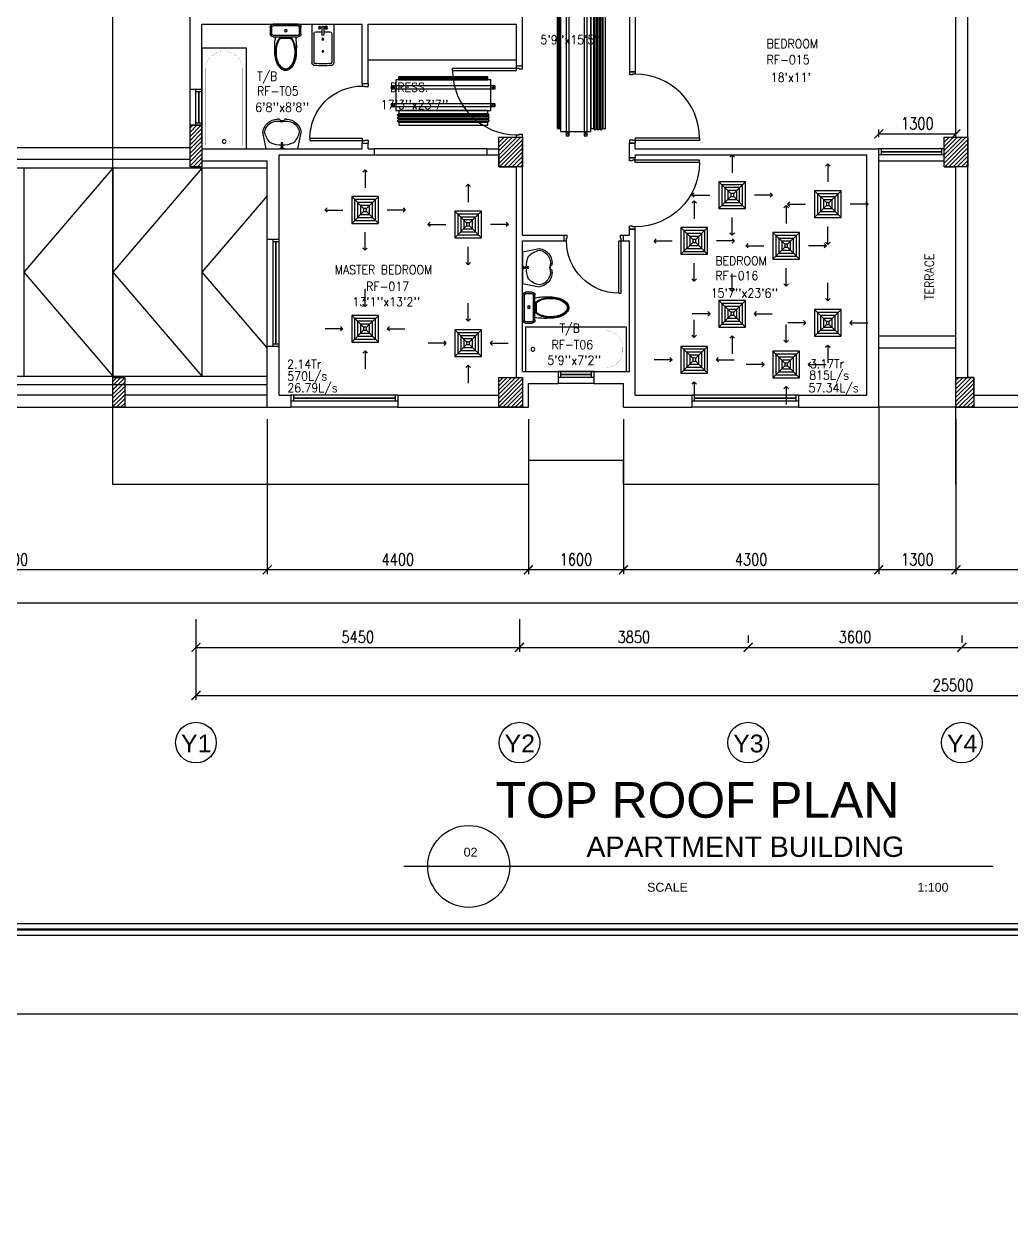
# Model space of a CAD drawing. Header units: millimetres. Extents: x -1288794 to 352264, y -1971533 to -1569871.
# Drawn here: x 18810 to 35441, y -1628911 to -1608874 of the extents above; entities that cross this region are included whole.
import ezdxf
from ezdxf.enums import TextEntityAlignment as Align

# ---------------------------------------------------------------- set-up
doc = ezdxf.new("R2010")
doc.units = ezdxf.units.MM
doc.header["$LTSCALE"] = 500
doc.header["$PDMODE"] = 34
doc.linetypes.add('CENTER', pattern=[50.8, 31.75, -6.35, 6.35, -6.35])
doc.linetypes.add('DASHED2', pattern=[9.525, 6.35, -3.175])
for name, color, linetype in [('A-ANNO-DIMS', 1, 'Continuous'), ('A-ANNO-SYMB', 33, 'Continuous'), ('A-ANNO-TEXT', 8, 'Continuous'), ('A-AREA', 8, 'CENTER'), ('A-DOOR', 4, 'Continuous'), ('A-FLOR-OVHD', 4, 'DASHED2'), ('A-FLOR-PFIX', 8, 'Continuous'), ('A-FLOR-SPCL', 8, 'Continuous'), ('A-GLAZ', 5, 'Continuous'), ('A-WALL-FULL', 8, 'Continuous'), ('AC-SAD TEXT', 3, 'Continuous'), ('FCU-AC', 160, 'Continuous'), ('HATCH', 251, 'Continuous'), ('L-WALK', 8, 'Continuous'), ('LOGO LINE', 7, 'Continuous'), ('LOGO1LINE', 7, 'Continuous'), ('RAD DIF', 10, 'Continuous'), ('RAD RIGHT', 1, 'Continuous'), ('RET', 1, 'Continuous'), ('S-COL- HACT.', 9, 'Continuous'), ('S-COL.', 8, 'Continuous'), ('SAD RIGHT', 3, 'Continuous'), ('TEXT', 4, 'Continuous')]:
    doc.layers.add(name, color=color, linetype=linetype)
doc.styles.add('ISTILO', font='sanss___.ttf', dxfattribs={"width": 0.8, "height": 400})
doc.styles.add('ROMANS', font='romans.shx', dxfattribs={"width": 0.8})
doc.styles.add('SANSSERIF', font='sas_____.pfb')
doc.styles.add('SIMPLEX', font='simplex.shx', dxfattribs={"width": 0.8})
doc.dimstyles.new('100 of DIM2', dxfattribs={"dimscale": 0, "dimtxt": 200, "dimasz": 150, "dimexe": 75, "dimexo": 200, "dimgap": 75, "dimtad": 1, "dimdec": 0, "dimrnd": 5, "dimzin": 0, "dimdsep": 46, "dimtxsty": 'ROMANS', "dimblk": 'ARCHTICK', "dimcen": 100, "dimclrd": 94, "dimclre": 94, "dimclrt": 2, "dimadec": 0, "dimazin": 0, "dimtfac": 1, "dimtdec": 0, "dimtofl": 0, "dimtmove": 2, "dimatfit": 3, "dimldrblk": 'OPEN90', "dimfxl": 75, "dimtolj": 1, "dimtzin": 0, "dimarcsym": 0})
pattern_1 = [(45, (1143665.13, -1215620.816), (-35.355339, 35.355339), [])]

# ---------------------------------------------------------------- blocks, each defined once
blk = doc.blocks.new('BIDET-1')
for p, q in [((175, 0), (-175, 0)), ((-185, -10), (-185, -649)), ((-150, -155), (-150, -649)), ((-15, -125), (-120, -125)), ((-39, -59), (-69, -59)), ((-54, -44), (-54, -74)), ((-15, -54), (-15, -174)), ((15, -54), (15, -174)), ((120, -125), (15, -125)), ((39, -59), (69, -59)), ((54, -44), (54, -74)), ((150, -155), (150, -649)), ((185, -10), (185, -649)), ((12, -250), (-12, -250)), ((-9, -259), (9, -241)), ((-9, -241), (9, -259)), ((0, -238), (0, -262))]:
    blk.add_line(p, q)
for centre, radius in [((-54, -59), 25), ((-54, -59), 20), ((-54, -59), 15.2), ((-54, -59), 10.2), ((54, -59), 20), ((54, -59), 15.2), ((54, -59), 10.2), ((0, -250), 17.5), ((0, -250), 12.5), ((0, -457), 12.5), ((0, -457), 10)]:
    blk.add_circle(centre, radius)
for centre, radius, start, end in [((-175, -10), 10, 90, 180), ((175, -10), 10, 0, 90), ((-120, -155), 30, 90, 180), ((0, -54), 20, 318.5904, 221.4096), ((0, -54), 15, 0, 180), ((0, -174), 15, 180, 0), ((120, -155), 30, 0, 90), ((-140, -649), 45, 180, 265.2062), ((-140, -649), 10, 180, 265.2062), ((0, 1020), 1720, 265.2062, 274.7938), ((0, 1020), 1685, 265.2062, 274.7938), ((140, -649), 10, 274.7938, 0), ((140, -649), 45, 274.7938, 0)]:
    blk.add_arc(centre, radius, start, end)
blk = doc.blocks.new('D-100-R1')
for p, q in [((-80, 980), (-80, 100)), ((-80, 980), (-40, 980)), ((-40, 980), (-40, 55)), ((-1000, 100), (-1000, 0)), ((-1000, 100), (-960, 100)), ((-960, 100), (-960, 55)), ((-960, 55), (-950, 55)), ((-950, 55), (-950, 0)), ((-80, 100), (0, 100)), ((-50, 55), (-50, 0)), ((-50, 55), (-40, 55)), ((-50, 0), (0, 0)), ((0, 100), (0, 0)), ((-1000, 0), (-950, 0))]:
    blk.add_line(p, q)
at = {"linetype": 'Continuous'}
blk.add_arc((-80, 100), 880, 90, 180, dxfattribs=at)
blk = doc.blocks.new('D-120-R1')
for p, q in [((-80, 1180), (-40, 1180)), ((-80, 1180), (-80, 100)), ((-40, 1180), (-40, 55)), ((-1200, 100), (-1160, 100)), ((-1200, 100), (-1200, 0)), ((-1160, 100), (-1160, 55)), ((-1160, 55), (-1150, 55)), ((-1150, 55), (-1150, 0)), ((-80, 100), (0, 100)), ((-50, 55), (-40, 55)), ((-50, 55), (-50, 0)), ((-50, 0), (0, 0)), ((0, 100), (0, 0)), ((-1200, 0), (-1150, 0))]:
    blk.add_line(p, q)
at = {"linetype": 'Continuous'}
blk.add_arc((-80, 100), 1080, 90, 180, dxfattribs=at)
blk = doc.blocks.new('WC-1')
for p, q in [((-210, 0), (210, 0)), ((-260, -160), (-260, -50)), ((-235, -160), (-235, -50)), ((-210, -25), (210, -25)), ((210, -185), (-210, -185)), ((235, -50), (235, -160)), ((260, -50), (260, -160)), ((210, -210), (-210, -210)), ((91, -223), (-91, -223)), ((86, -235), (-86, -235))]:
    blk.add_line(p, q)
for radius in [22.1, 17.1]:
    blk.add_circle((-6, -107), radius)
for centre, radius, start, end in [((-210, -50), 50, 90, 180), ((-210, -160), 50, 180, 270), ((-210, -50), 25, 90, 180), ((-210, -160), 25, 180, 270), ((210, -50), 50, 360, 90), ((210, -50), 25, 360, 90), ((210, -160), 25, 270, 360), ((210, -160), 50, 270, 360), ((722, -383), 904, 168.9529, 184.0632), ((352, -470), 520, 166.4766, 180), ((352, -470), 507, 166.4766, 180), ((178, -428), 341, 149.8586, 166.4766), ((178, -428), 328, 149.8586, 166.4766), ((69, -365), 214, 138.4152, 149.8586), ((69, -365), 201, 139.9943, 149.8586), ((-69, -365), 201, 30.1414, 40.0057), ((-69, -365), 214, 30.1414, 41.5848), ((-178, -428), 328, 13.5234, 30.1414), ((-178, -428), 341, 13.5234, 30.1414), ((-352, -470), 507, 360, 13.5234), ((-352, -470), 520, 360, 13.5234), ((352, -470), 532, 177.5541, 180), ((352, -470), 532, 180, 193.5234), ((352, -470), 520, 180, 193.5234), ((178, -512), 353, 193.5234, 210.1414), ((352, -470), 507, 180, 193.5234), ((178, -512), 341, 193.5234, 210.1414), ((178, -512), 328, 193.5234, 210.1414), ((-178, -512), 328, 329.8586, 346.4766), ((-178, -512), 341, 329.8586, 346.4766), ((-178, -512), 353, 329.8586, 346.4766), ((-352, -470), 507, 346.4766, 360), ((-352, -470), 520, 346.4766, 360), ((-352, -470), 532, 346.4766, 360), ((-352, -470), 532, 360, 2.4459), ((69, -575), 226, 210.1414, 234.4972), ((69, -575), 214, 210.1414, 234.4972), ((69, -575), 201, 210.1414, 234.4972), ((0, -672), 108, 234.4972, 270), ((0, -672), 95.9, 234.4972, 270), ((0, -672), 83.4, 234.4972, 270), ((0, -672), 83.4, 270, 305.5028), ((0, -672), 95.9, 270, 305.5028), ((0, -672), 108, 270, 305.5028), ((-69, -575), 201, 305.5028, 329.8586), ((-69, -575), 214, 305.5028, 329.8586), ((-69, -575), 226, 305.5028, 329.8586)]:
    blk.add_arc(centre, radius, start, end)
at = {"linetype": 'Continuous', "ltscale": 50}
blk.add_arc((-722, -383), 904, 355.9368, 11.0471, dxfattribs=at)
blk = doc.blocks.new('LAV-4')
for p, q in [((-266, 0), (-322, -283)), ((-266, 0), (268, 0)), ((268, 0), (324, -280)), ((-48, -500), (-75, -500)), ((75, -500), (50, -500))]:
    blk.add_line(p, q)
for points in [[(-25, 0), (-25, -18), (25, -18), (25, 0)], [(-9, -20), (-9, -57), (8, -57), (8, -20)]]:
    blk.add_lwpolyline(points, close=True)
blk.add_circle((0, -91), 15.4)
for centre, radius, start, end in [((74, -366), 375, 135.3333, 167.1432), ((0, -539), 477, 66.1261, 113.874), ((-74, -366), 375, 12.5199, 44.6667), ((-75, -250), 250, 187.6784, 270), ((-75, -250), 220, 188.5814, 289.9523), ((75, -250), 220, 250.0878, 350.8515), ((75, -250), 250, 270, 353.0121), ((1, -527), 55.9, 28.7827, 151.2173), ((50, -499), 0, 238.1883, 0)]:
    blk.add_arc(centre, radius, start, end)
blk = doc.blocks.new('BT-2')
blk.add_lwpolyline([(0, 750), (1700, 750), (1700, 0), (0, 0)], close=True)
at = {"const_width": 2}
blk.add_lwpolyline([(60, 690), (1340, 690, -0.414214), (1640, 390), (1640, 360, -0.414214), (1340, 60), (60, 60)], format="xyb", close=True, dxfattribs=at)
blk.add_circle((125, 375), 31.9)
blk = doc.blocks.new('W-180')
for p, q in [((1800, 100), (0, 100)), ((1800, 0), (0, 0)), ((40, 0), (40, 100)), ((1760, 100), (1760, 0))]:
    blk.add_line(p, q)
at = {"linetype": 'Continuous'}
for p, q in [((1760, 53), (40, 53)), ((1760, 47), (40, 47))]:
    blk.add_line(p, q, dxfattribs=at)
blk = doc.blocks.new('W-60')
for p, q in [((600, 100), (0, 100)), ((600, 0), (0, 0)), ((40, 0), (40, 100)), ((560, 100), (560, 0))]:
    blk.add_line(p, q)
at = {"linetype": 'Continuous'}
for p, q in [((560, 53), (40, 53)), ((560, 47), (40, 47))]:
    blk.add_line(p, q, dxfattribs=at)
blk = doc.blocks.new('_ArchTick')
at = {"color": 0, "linetype": 'ByBlock', "const_width": 0.15}
blk.add_lwpolyline([(-0.5, -0.5), (0.5, 0.5)], dxfattribs=at)
blk = doc.blocks.new('*D49')
at = {"layer": 'A-ANNO-DIMS', "color": 94, "lineweight": -2, "ltscale": 3, "transparency": 16777216}
for p, q in [((21710, -1618904), (21710, -1619454)), ((27160, -1618904), (27160, -1619454)), ((21710, -1619379), (27160, -1619379))]:
    blk.add_line(p, q, dxfattribs=at)
at = {"layer": 'Defpoints', "color": 0, "ltscale": 3, "transparency": 16777216}
for p in [(21710, -1618704), (27160, -1618704), (27160, -1619379)]:
    blk.add_point(p, dxfattribs=at)
at = {"layer": 'A-ANNO-DIMS', "color": 94, "lineweight": -2, "ltscale": 3, "transparency": 16777216, "xscale": 150, "yscale": 150, "zscale": 150, "rotation": 180}
blk.add_blockref('_ArchTick', (21710, -1619379), dxfattribs=at)
at = {"layer": 'A-ANNO-DIMS', "color": 94, "lineweight": -2, "ltscale": 3, "transparency": 16777216, "xscale": 150, "yscale": 150, "zscale": 150}
blk.add_blockref('_ArchTick', (27160, -1619379), dxfattribs=at)
at = {"layer": 'A-ANNO-DIMS', "color": 2, "ltscale": 3, "transparency": 16777216, "insert": (24435, -1619204), "char_height": 200, "attachment_point": 5, "style": 'ROMANS'}
blk.add_mtext('\\A1;5450', dxfattribs=at)
blk = doc.blocks.new('_Open90')
at = {"color": 0, "linetype": 'ByBlock', "lineweight": -2}
for p, q in [((0, 0), (-1, 0)), ((-0.5, 0.5), (0, 0)), ((0, 0), (-0.5, -0.5))]:
    blk.add_line(p, q, dxfattribs=at)
blk = doc.blocks.new('*D50')
at = {"layer": 'A-ANNO-DIMS', "color": 94, "lineweight": -2, "ltscale": 3, "transparency": 16777216}
for p, q in [((27160, -1618904), (27160, -1619454)), ((31010, -1619179), (31010, -1619304)), ((27160, -1619379), (31010, -1619379))]:
    blk.add_line(p, q, dxfattribs=at)
at = {"layer": 'Defpoints', "color": 0, "ltscale": 3, "transparency": 16777216}
for p in [(27160, -1618704), (31010, -1619379), (31010, -1619379)]:
    blk.add_point(p, dxfattribs=at)
at = {"layer": 'A-ANNO-DIMS', "color": 94, "lineweight": -2, "ltscale": 3, "transparency": 16777216, "xscale": 150, "yscale": 150, "zscale": 150, "rotation": 180}
blk.add_blockref('_ArchTick', (27160, -1619379), dxfattribs=at)
at = {"layer": 'A-ANNO-DIMS', "color": 94, "lineweight": -2, "ltscale": 3, "transparency": 16777216, "xscale": 150, "yscale": 150, "zscale": 150}
blk.add_blockref('_ArchTick', (31010, -1619379), dxfattribs=at)
at = {"layer": 'A-ANNO-DIMS', "color": 2, "ltscale": 3, "transparency": 16777216, "insert": (29085, -1619204), "char_height": 200, "attachment_point": 5, "style": 'ROMANS'}
blk.add_mtext('\\A1;3850', dxfattribs=at)
blk = doc.blocks.new('*D51')
at = {"layer": 'A-ANNO-DIMS', "color": 94, "lineweight": -2, "ltscale": 3, "transparency": 16777216}
for p, q in [((31010, -1619179), (31010, -1619304)), ((34610, -1619179), (34610, -1619304)), ((31010, -1619379), (34610, -1619379))]:
    blk.add_line(p, q, dxfattribs=at)
at = {"layer": 'Defpoints', "color": 0, "ltscale": 3, "transparency": 16777216}
for p in [(31010, -1619379), (34610, -1619379), (34610, -1619379)]:
    blk.add_point(p, dxfattribs=at)
at = {"layer": 'A-ANNO-DIMS', "color": 94, "lineweight": -2, "ltscale": 3, "transparency": 16777216, "xscale": 150, "yscale": 150, "zscale": 150, "rotation": 180}
blk.add_blockref('_ArchTick', (31010, -1619379), dxfattribs=at)
at = {"layer": 'A-ANNO-DIMS', "color": 94, "lineweight": -2, "ltscale": 3, "transparency": 16777216, "xscale": 150, "yscale": 150, "zscale": 150}
blk.add_blockref('_ArchTick', (34610, -1619379), dxfattribs=at)
at = {"layer": 'A-ANNO-DIMS', "color": 2, "ltscale": 3, "transparency": 16777216, "insert": (32810, -1619204), "char_height": 200, "attachment_point": 5, "style": 'ROMANS'}
blk.add_mtext('\\A1;3600', dxfattribs=at)
blk = doc.blocks.new('*D52')
at = {"layer": 'A-ANNO-DIMS', "color": 94, "lineweight": -2, "ltscale": 3, "transparency": 16777216}
for p, q in [((34610, -1619179), (34610, -1619304)), ((39560, -1619179), (39560, -1619304)), ((34610, -1619379), (39560, -1619379))]:
    blk.add_line(p, q, dxfattribs=at)
at = {"layer": 'Defpoints', "color": 0, "ltscale": 3, "transparency": 16777216}
for p in [(34610, -1619379), (39560, -1619379), (39560, -1619379)]:
    blk.add_point(p, dxfattribs=at)
at = {"layer": 'A-ANNO-DIMS', "color": 94, "lineweight": -2, "ltscale": 3, "transparency": 16777216, "xscale": 150, "yscale": 150, "zscale": 150, "rotation": 180}
blk.add_blockref('_ArchTick', (34610, -1619379), dxfattribs=at)
at = {"layer": 'A-ANNO-DIMS', "color": 94, "lineweight": -2, "ltscale": 3, "transparency": 16777216, "xscale": 150, "yscale": 150, "zscale": 150}
blk.add_blockref('_ArchTick', (39560, -1619379), dxfattribs=at)
at = {"layer": 'A-ANNO-DIMS', "color": 2, "ltscale": 3, "transparency": 16777216, "insert": (37085, -1619204), "char_height": 200, "attachment_point": 5, "style": 'ROMANS'}
blk.add_mtext('\\A1;4950', dxfattribs=at)
blk = doc.blocks.new('*D54')
at = {"layer": 'A-ANNO-DIMS', "color": 94, "lineweight": -2, "ltscale": 3, "transparency": 16777216}
for p, q in [((21710, -1619039), (21710, -1620265)), ((47210, -1619039), (47210, -1620265)), ((21710, -1620190), (47210, -1620190))]:
    blk.add_line(p, q, dxfattribs=at)
at = {"layer": 'Defpoints', "color": 0, "ltscale": 3, "transparency": 16777216}
for p in [(21710, -1618839), (47210, -1618839), (47210, -1620190)]:
    blk.add_point(p, dxfattribs=at)
at = {"layer": 'A-ANNO-DIMS', "color": 94, "lineweight": -2, "ltscale": 3, "transparency": 16777216, "xscale": 150, "yscale": 150, "zscale": 150, "rotation": 180}
blk.add_blockref('_ArchTick', (21710, -1620190), dxfattribs=at)
at = {"layer": 'A-ANNO-DIMS', "color": 94, "lineweight": -2, "ltscale": 3, "transparency": 16777216, "xscale": 150, "yscale": 150, "zscale": 150}
blk.add_blockref('_ArchTick', (47210, -1620190), dxfattribs=at)
at = {"layer": 'A-ANNO-DIMS', "color": 2, "ltscale": 3, "transparency": 16777216, "insert": (34460, -1620015), "char_height": 200, "attachment_point": 5, "style": 'ROMANS'}
blk.add_mtext('\\A1;25500', dxfattribs=at)
blk = doc.blocks.new('*D55')
at = {"layer": 'A-ANNO-DIMS', "color": 94, "linetype": 'Continuous', "lineweight": -2, "ltscale": 3, "transparency": 16777216}
for p, q in [((34510, -1615533), (34510, -1618147)), ((47310, -1615533), (47310, -1618147)), ((47310, -1618072), (34510, -1618072))]:
    blk.add_line(p, q, dxfattribs=at)
at = {"layer": 'Defpoints', "color": 0, "linetype": 'Continuous', "ltscale": 3, "transparency": 16777216}
for p in [(34510, -1615333), (47310, -1615333), (34510, -1618072)]:
    blk.add_point(p, dxfattribs=at)
at = {"layer": 'A-ANNO-DIMS', "color": 94, "linetype": 'Continuous', "lineweight": -2, "ltscale": 3, "transparency": 16777216, "xscale": 150, "yscale": 150, "zscale": 150, "rotation": 180}
blk.add_blockref('_ArchTick', (34510, -1618072), dxfattribs=at)
at = {"layer": 'A-ANNO-DIMS', "color": 94, "linetype": 'Continuous', "lineweight": -2, "ltscale": 3, "transparency": 16777216, "xscale": 150, "yscale": 150, "zscale": 150}
blk.add_blockref('_ArchTick', (47310, -1618072), dxfattribs=at)
at = {"layer": 'A-ANNO-DIMS', "color": 2, "linetype": 'Continuous', "ltscale": 3, "transparency": 16777216, "insert": (40910, -1617897), "char_height": 200, "attachment_point": 5, "style": 'ROMANS'}
blk.add_mtext('\\A1;12800', dxfattribs=at)
blk = doc.blocks.new('*D56')
at = {"layer": 'A-ANNO-DIMS', "color": 94, "linetype": 'Continuous', "lineweight": -2, "ltscale": 3, "transparency": 16777216}
for p, q in [((33210, -1615533), (33210, -1618147)), ((34510, -1615533), (34510, -1618147)), ((34510, -1618072), (33210, -1618072))]:
    blk.add_line(p, q, dxfattribs=at)
at = {"layer": 'Defpoints', "color": 0, "linetype": 'Continuous', "ltscale": 3, "transparency": 16777216}
for p in [(33210, -1615333), (34510, -1615333), (33210, -1618072)]:
    blk.add_point(p, dxfattribs=at)
at = {"layer": 'A-ANNO-DIMS', "color": 94, "linetype": 'Continuous', "lineweight": -2, "ltscale": 3, "transparency": 16777216, "xscale": 150, "yscale": 150, "zscale": 150, "rotation": 180}
blk.add_blockref('_ArchTick', (33210, -1618072), dxfattribs=at)
at = {"layer": 'A-ANNO-DIMS', "color": 94, "linetype": 'Continuous', "lineweight": -2, "ltscale": 3, "transparency": 16777216, "xscale": 150, "yscale": 150, "zscale": 150}
blk.add_blockref('_ArchTick', (34510, -1618072), dxfattribs=at)
at = {"layer": 'A-ANNO-DIMS', "color": 2, "linetype": 'Continuous', "ltscale": 3, "transparency": 16777216, "insert": (33860, -1617897), "char_height": 200, "attachment_point": 5, "style": 'ROMANS'}
blk.add_mtext('\\A1;1300', dxfattribs=at)
blk = doc.blocks.new('*D57')
at = {"layer": 'A-ANNO-DIMS', "color": 94, "linetype": 'Continuous', "lineweight": -2, "ltscale": 3, "transparency": 16777216}
for p, q in [((28910, -1615533), (28910, -1618147)), ((33210, -1615533), (33210, -1618147)), ((33210, -1618072), (28910, -1618072))]:
    blk.add_line(p, q, dxfattribs=at)
at = {"layer": 'Defpoints', "color": 0, "linetype": 'Continuous', "ltscale": 3, "transparency": 16777216}
for p in [(28910, -1615333), (33210, -1615333), (28910, -1618072)]:
    blk.add_point(p, dxfattribs=at)
at = {"layer": 'A-ANNO-DIMS', "color": 94, "linetype": 'Continuous', "lineweight": -2, "ltscale": 3, "transparency": 16777216, "xscale": 150, "yscale": 150, "zscale": 150, "rotation": 180}
blk.add_blockref('_ArchTick', (28910, -1618072), dxfattribs=at)
at = {"layer": 'A-ANNO-DIMS', "color": 94, "linetype": 'Continuous', "lineweight": -2, "ltscale": 3, "transparency": 16777216, "xscale": 150, "yscale": 150, "zscale": 150}
blk.add_blockref('_ArchTick', (33210, -1618072), dxfattribs=at)
at = {"layer": 'A-ANNO-DIMS', "color": 2, "linetype": 'Continuous', "ltscale": 3, "transparency": 16777216, "insert": (31060, -1617897), "char_height": 200, "attachment_point": 5, "style": 'ROMANS'}
blk.add_mtext('\\A1;4300', dxfattribs=at)
blk = doc.blocks.new('*D58')
at = {"layer": 'A-ANNO-DIMS', "color": 94, "linetype": 'Continuous', "lineweight": -2, "ltscale": 3, "transparency": 16777216}
for p, q in [((27310, -1615533), (27310, -1618147)), ((28910, -1615533), (28910, -1618147)), ((28910, -1618072), (27310, -1618072))]:
    blk.add_line(p, q, dxfattribs=at)
at = {"layer": 'Defpoints', "color": 0, "linetype": 'Continuous', "ltscale": 3, "transparency": 16777216}
for p in [(27310, -1615333), (28910, -1615333), (27310, -1618072)]:
    blk.add_point(p, dxfattribs=at)
at = {"layer": 'A-ANNO-DIMS', "color": 94, "linetype": 'Continuous', "lineweight": -2, "ltscale": 3, "transparency": 16777216, "xscale": 150, "yscale": 150, "zscale": 150, "rotation": 180}
blk.add_blockref('_ArchTick', (27310, -1618072), dxfattribs=at)
at = {"layer": 'A-ANNO-DIMS', "color": 94, "linetype": 'Continuous', "lineweight": -2, "ltscale": 3, "transparency": 16777216, "xscale": 150, "yscale": 150, "zscale": 150}
blk.add_blockref('_ArchTick', (28910, -1618072), dxfattribs=at)
at = {"layer": 'A-ANNO-DIMS', "color": 2, "linetype": 'Continuous', "ltscale": 3, "transparency": 16777216, "insert": (28110, -1617897), "char_height": 200, "attachment_point": 5, "style": 'ROMANS'}
blk.add_mtext('\\A1;1600', dxfattribs=at)
blk = doc.blocks.new('*D59')
at = {"layer": 'A-ANNO-DIMS', "color": 94, "linetype": 'Continuous', "lineweight": -2, "ltscale": 3, "transparency": 16777216}
for p, q in [((22910, -1615533), (22910, -1618147)), ((27310, -1615533), (27310, -1618147)), ((27310, -1618072), (22910, -1618072))]:
    blk.add_line(p, q, dxfattribs=at)
at = {"layer": 'Defpoints', "color": 0, "linetype": 'Continuous', "ltscale": 3, "transparency": 16777216}
for p in [(22910, -1615333), (27310, -1615333), (22910, -1618072)]:
    blk.add_point(p, dxfattribs=at)
at = {"layer": 'A-ANNO-DIMS', "color": 94, "linetype": 'Continuous', "lineweight": -2, "ltscale": 3, "transparency": 16777216, "xscale": 150, "yscale": 150, "zscale": 150, "rotation": 180}
blk.add_blockref('_ArchTick', (22910, -1618072), dxfattribs=at)
at = {"layer": 'A-ANNO-DIMS', "color": 94, "linetype": 'Continuous', "lineweight": -2, "ltscale": 3, "transparency": 16777216, "xscale": 150, "yscale": 150, "zscale": 150}
blk.add_blockref('_ArchTick', (27310, -1618072), dxfattribs=at)
at = {"layer": 'A-ANNO-DIMS', "color": 2, "linetype": 'Continuous', "ltscale": 3, "transparency": 16777216, "insert": (25110, -1617897), "char_height": 200, "attachment_point": 5, "style": 'ROMANS'}
blk.add_mtext('\\A1;4400', dxfattribs=at)
blk = doc.blocks.new('*D60')
at = {"layer": 'A-ANNO-DIMS', "color": 94, "linetype": 'Continuous', "lineweight": -2, "ltscale": 3, "transparency": 16777216}
for p, q in [((14310, -1615533), (14310, -1618147)), ((22910, -1615533), (22910, -1618147)), ((22910, -1618072), (14310, -1618072))]:
    blk.add_line(p, q, dxfattribs=at)
at = {"layer": 'Defpoints', "color": 0, "linetype": 'Continuous', "ltscale": 3, "transparency": 16777216}
for p in [(14310, -1615333), (22910, -1615333), (14310, -1618072)]:
    blk.add_point(p, dxfattribs=at)
at = {"layer": 'A-ANNO-DIMS', "color": 94, "linetype": 'Continuous', "lineweight": -2, "ltscale": 3, "transparency": 16777216, "xscale": 150, "yscale": 150, "zscale": 150, "rotation": 180}
blk.add_blockref('_ArchTick', (14310, -1618072), dxfattribs=at)
at = {"layer": 'A-ANNO-DIMS', "color": 94, "linetype": 'Continuous', "lineweight": -2, "ltscale": 3, "transparency": 16777216, "xscale": 150, "yscale": 150, "zscale": 150}
blk.add_blockref('_ArchTick', (22910, -1618072), dxfattribs=at)
at = {"layer": 'A-ANNO-DIMS', "color": 2, "linetype": 'Continuous', "ltscale": 3, "transparency": 16777216, "insert": (18610, -1617897), "char_height": 200, "attachment_point": 5, "style": 'ROMANS'}
blk.add_mtext('\\A1;8600', dxfattribs=at)
blk = doc.blocks.new('*D86')
at = {"layer": 'Defpoints', "color": 0, "transparency": 16777216}
for p in [(34510, -1610729), (33210, -1610983), (34510, -1610983)]:
    blk.add_point(p, dxfattribs=at)
at = {"layer": 'RAD DIF', "color": 94, "lineweight": -2, "transparency": 16777216}
for p, q in [((33210, -1610783), (33210, -1610654)), ((34510, -1610783), (34510, -1610654)), ((33210, -1610729), (34510, -1610729))]:
    blk.add_line(p, q, dxfattribs=at)
at = {"layer": 'RAD DIF', "color": 94, "lineweight": -2, "transparency": 16777216, "xscale": 150, "yscale": 150, "zscale": 150, "rotation": 180}
blk.add_blockref('_ArchTick', (33210, -1610729), dxfattribs=at)
at = {"layer": 'RAD DIF', "color": 94, "lineweight": -2, "transparency": 16777216, "xscale": 150, "yscale": 150, "zscale": 150}
blk.add_blockref('_ArchTick', (34510, -1610729), dxfattribs=at)
at = {"layer": 'RAD DIF', "color": 2, "transparency": 16777216, "insert": (33860, -1610554), "char_height": 200, "attachment_point": 5, "style": 'ROMANS'}
blk.add_mtext('\\A1;1300', dxfattribs=at)
blk = doc.blocks.new('fcu 2.5 tr')
h = blk.add_hatch()
h.set_pattern_fill('NET', color=3)
h.paths.add_polyline_path([(83172, -1587743), (81672, -1587743), (81672, -1587793), (83172, -1587793)])
at = {"layer": 'FCU-AC'}
for p, q in [((81672, -1587030), (81647, -1587055)), ((83197, -1587055), (81647, -1587055)), ((81672, -1587080), (81647, -1587055)), ((81672, -1587080), (81647, -1587105)), ((83172, -1587030), (81672, -1587030)), ((83172, -1587080), (81672, -1587080)), ((83172, -1587080), (81672, -1587080)), ((83197, -1587055), (83172, -1587030)), ((83197, -1587055), (83172, -1587080)), ((83197, -1587105), (83172, -1587080)), ((83197, -1587105), (81647, -1587105)), ((81672, -1587130), (81647, -1587105)), ((81672, -1587130), (81647, -1587155)), ((83197, -1587155), (81647, -1587155)), ((81672, -1587180), (81647, -1587155)), ((83172, -1587130), (81672, -1587130)), ((83172, -1587130), (81672, -1587130)), ((83197, -1587105), (83172, -1587130)), ((83197, -1587155), (83172, -1587130)), ((83197, -1587155), (83172, -1587180))]:
    blk.add_line(p, q, dxfattribs=at)
at = {"layer": 'FCU-AC', "color": 1}
for p, q in [((83172, -1586980), (81672, -1586980)), ((81672, -1586980), (81672, -1587030)), ((81672, -1587030), (83172, -1587030)), ((83172, -1587030), (83172, -1586980)), ((83172, -1587180), (81672, -1587180)), ((81672, -1587180), (81672, -1587230)), ((81672, -1587230), (83172, -1587230)), ((83172, -1587230), (83172, -1587180))]:
    blk.add_line(p, q, dxfattribs=at)
at = {"layer": 'FCU-AC'}
blk.add_lwpolyline([(81622, -1587743), (83222, -1587743), (83222, -1587230), (81622, -1587230)], close=True, dxfattribs=at)
at = {"layer": 'FCU-AC', "color": 6}
for points in [[(81547, -1587343), (83297, -1587343), (83297, -1587293), (81547, -1587293)], [(81547, -1587643), (83297, -1587643), (83297, -1587593), (81547, -1587593)]]:
    blk.add_lwpolyline(points, close=True, dxfattribs=at)
at = {"layer": 'FCU-AC', "color": 3}
blk.add_lwpolyline([(81672, -1587793), (83172, -1587793), (83172, -1587743), (81672, -1587743)], close=True, dxfattribs=at)
at = {"layer": 'FCU-AC', "color": 6}
for centre in [(81584, -1587318), (83259, -1587318), (81584, -1587618), (83259, -1587618)]:
    blk.add_circle(centre, 12.5, dxfattribs=at)
blk = doc.blocks.new('fcu 3.5 tr')
at = {"layer": 'FCU-AC'}
h = blk.add_hatch(dxfattribs=at)
h.set_pattern_fill('NET', color=3)
h.paths.add_polyline_path([(100970, -1580238), (99070, -1580238), (99070, -1580288), (100970, -1580288)])
for p, q in [((99045, -1579550), (99070, -1579525)), ((100995, -1579550), (99045, -1579550)), ((99045, -1579550), (99070, -1579575)), ((99045, -1579600), (99070, -1579575)), ((100995, -1579600), (99045, -1579600)), ((99045, -1579600), (99070, -1579625)), ((99045, -1579650), (99070, -1579625)), ((100995, -1579650), (99045, -1579650)), ((99045, -1579650), (99070, -1579675)), ((100970, -1579525), (99070, -1579525)), ((100970, -1579575), (99070, -1579575)), ((100970, -1579575), (99070, -1579575)), ((100970, -1579625), (99070, -1579625)), ((100970, -1579625), (99070, -1579625)), ((100995, -1579550), (100970, -1579525)), ((100995, -1579550), (100970, -1579575)), ((100995, -1579600), (100970, -1579575)), ((100995, -1579600), (100970, -1579625)), ((100995, -1579650), (100970, -1579625)), ((100995, -1579650), (100970, -1579675))]:
    blk.add_line(p, q, dxfattribs=at)
at = {"layer": 'FCU-AC', "color": 1}
for p, q in [((100970, -1579475), (99070, -1579475)), ((99070, -1579475), (99070, -1579525)), ((99070, -1579525), (100970, -1579525)), ((100970, -1579525), (100970, -1579475)), ((100970, -1579675), (99070, -1579675)), ((99070, -1579675), (99070, -1579725)), ((99070, -1579725), (100970, -1579725)), ((100970, -1579725), (100970, -1579675))]:
    blk.add_line(p, q, dxfattribs=at)
at = {"layer": 'FCU-AC', "color": 6}
for points in [[(98945, -1579838), (101095, -1579838), (101095, -1579788), (98945, -1579788)], [(98945, -1580138), (101095, -1580138), (101095, -1580088), (98945, -1580088)]]:
    blk.add_lwpolyline(points, close=True, dxfattribs=at)
at = {"layer": 'FCU-AC'}
blk.add_lwpolyline([(99020, -1580238), (101020, -1580238), (101020, -1579725), (99020, -1579725)], close=True, dxfattribs=at)
at = {"layer": 'FCU-AC', "color": 3}
blk.add_lwpolyline([(99070, -1580288), (100970, -1580288), (100970, -1580238), (99070, -1580238)], close=True, dxfattribs=at)
at = {"layer": 'FCU-AC', "color": 6}
for centre in [(98982, -1579813), (101057, -1579813), (98982, -1580113), (101057, -1580113)]:
    blk.add_circle(centre, 12.5, dxfattribs=at)
blk = doc.blocks.new('SD RIGHT')
at = {"layer": 'SAD RIGHT'}
for p, q in [((-225, 225), (-25, 25)), ((225, 225), (25, 25)), ((-25, -25), (-225, -225)), ((225, -225), (25, -25))]:
    blk.add_line(p, q, dxfattribs=at)
for points in [[(-225, -225), (225, -225), (225, 225), (-225, 225)], [(-175, -175), (175, -175), (175, 175), (-175, 175)], [(-125, -125), (125, -125), (125, 125), (-125, 125)], [(-75, -75), (75, -75), (75, 75), (-75, 75)], [(-25, -25), (25, -25), (25, 25), (-25, 25)]]:
    blk.add_lwpolyline(points, close=True, dxfattribs=at)
for points in [[(0, 678), (0, 375)], [(-678, 0), (-375, 0)], [(678, 0), (375, 0)], [(0, -678), (0, -375)]]:
    blk.add_leader(points, dimstyle='100 of DIM2', override={"dimscale": 1, "dimasz": 75, "dimtad": 0, "dimclrd": 256, "dimfxl": 0.2}, dxfattribs=at)
blk = doc.blocks.new('RAD RIGHT CENTER')
at = {"layer": 'RAD RIGHT'}
for p, q in [((-225, 225), (-25, 25)), ((225, 225), (25, 25)), ((-25, -25), (-225, -225)), ((25, -25), (225, -225))]:
    blk.add_line(p, q, dxfattribs=at)
for points in [[(-225, -225), (225, -225), (225, 225), (-225, 225)], [(-175, -175), (175, -175), (175, 175), (-175, 175)], [(-125, -125), (125, -125), (125, 125), (-125, 125)], [(-75, -75), (75, -75), (75, 75), (-75, 75)], [(-25, -25), (25, -25), (25, 25), (-25, 25)]]:
    blk.add_lwpolyline(points, close=True, dxfattribs=at)
for points in [[(0, 373), (0, 673)], [(-373, 0), (-673, 0)], [(373, 0), (673, 0)], [(0, -373), (0, -673)]]:
    blk.add_leader(points, dimstyle='100 of DIM2', override={"dimscale": 1, "dimasz": 75, "dimtad": 0, "dimclrd": 1, "dimfxl": 0.2}, dxfattribs=at)

msp = doc.modelspace()

# ---------------------------------------------------------------- hatches: boundary and pattern name
at = {"layer": 'S-COL- HACT.', "linetype": 'Continuous', "ltscale": 3}
h = msp.add_hatch(dxfattribs=at)
h.set_pattern_fill('ANSI31', color=256, scale=400, style=0)
h.set_pattern_definition(pattern_1)
h.paths.add_polyline_path([(21609.9, -1611282.8), (21609.9, -1610582.8), (21809.9, -1610582.8), (21809.9, -1611282.8)])
h = msp.add_hatch(dxfattribs=at)
h.set_pattern_fill('ANSI31', color=256, scale=400, style=0)
h.set_pattern_definition(pattern_1)
h.paths.add_polyline_path([(27209.9, -1610782.8), (27209.9, -1611282.8), (26809.9, -1611282.8), (26809.9, -1610782.8)])
h = msp.add_hatch(dxfattribs=at)
h.set_pattern_fill('ANSI31', color=256, scale=400, style=0)
h.set_pattern_definition(pattern_1)
h.paths.add_polyline_path([(34709.9, -1610782.8), (34709.9, -1611282.8), (34309.9, -1611282.8), (34309.9, -1610782.8)])
h = msp.add_hatch(dxfattribs=at)
h.set_pattern_fill('ANSI31', color=256, scale=400, style=0)
h.set_pattern_definition(pattern_1)
h.paths.add_polyline_path([(20509.9, -1614832.8), (20509.9, -1615332.8), (20309.9, -1615332.8), (20309.9, -1614832.8)])
h = msp.add_hatch(dxfattribs=at)
h.set_pattern_fill('ANSI31', color=256, scale=400, style=0)
h.set_pattern_definition(pattern_1)
h.paths.add_polyline_path([(27209.9, -1614832.8), (27209.9, -1615332.8), (26809.9, -1615332.8), (26809.9, -1614832.8)])
h = msp.add_hatch(dxfattribs=at)
h.set_pattern_fill('ANSI31', color=256, scale=400, style=0)
h.set_pattern_definition([(45, (264205.135, -1616057.58), (-35.355339, 35.355339), [])])
h.paths.add_polyline_path([(34809.9, -1614832.8), (34809.9, -1615332.8), (34509.9, -1615332.8), (34509.9, -1614832.8)])

# ---------------------------------------------------------------- linework, layer by layer
at = {"layer": 'A-ANNO-SYMB', "ltscale": 3}
for centre in [(21709.9, -1620983.3), (27159.9, -1620983.3), (31009.9, -1620983.3), (34609.9, -1620983.3)]:
    msp.add_circle(centre, 342.2, dxfattribs=at)
at = {"layer": 'A-AREA', "linetype": 'Continuous', "ltscale": 3}
for p, q in [((14309.9, -1610957.8), (21609.9, -1610957.8)), ((21609.9, -1611157.8), (14309.9, -1611157.8)), ((20309.9, -1615132.8), (14309.9, -1615132.8)), ((22909.9, -1615132.8), (20509.9, -1615132.8)), ((14309.9, -1615332.8), (22909.9, -1615332.8))]:
    msp.add_line(p, q, dxfattribs=at)
at = {"layer": 'A-AREA', "ltscale": 15}
msp.add_line((49409.9, -1618632.8), (14309.9, -1618632.8), dxfattribs=at)
at = {"layer": 'A-FLOR-OVHD', "ltscale": 3}
for p, q in [((26609.9, -1610982.8), (24709.9, -1610982.8)), ((24709.9, -1611082.8), (26609.9, -1611082.8))]:
    msp.add_line(p, q, dxfattribs=at)
msp.add_lwpolyline([(47309.9, -1615332.8), (47309.9, -1616632.8), (34509.9, -1616632.8), (34509.9, -1615332.8), (33209.9, -1615332.8), (33209.9, -1616632.8), (28909.9, -1616632.8), (28909.9, -1616232.8), (27309.9, -1616232.8), (27309.9, -1616632.8), (20309.9, -1616632.8), (20309.9, -1606982.8), (19309.9, -1606982.8), (19309.9, -1602482.8)], dxfattribs=at)
msp.add_lwpolyline([(47309.9, -1615332.8), (47309.9, -1616632.8), (34509.9, -1616632.8), (34509.9, -1615332.8), (33209.9, -1615332.8), (33209.9, -1616632.8), (28909.9, -1616632.8), (28909.9, -1616232.8), (27309.9, -1616232.8), (27309.9, -1616632.8), (20309.9, -1616632.8), (20309.9, -1606982.8), (19309.9, -1606982.8), (19309.9, -1602482.8)], dxfattribs=at)
at = {"layer": 'A-FLOR-SPCL', "ltscale": 3}
for p, q in [((24609.9, -1609482.8), (27109.9, -1609482.8)), ((33209.9, -1614132.8), (34509.9, -1614132.8)), ((33209.9, -1614332.8), (34509.9, -1614332.8))]:
    msp.add_line(p, q, dxfattribs=at)
at = {"layer": 'A-GLAZ', "ltscale": 3}
for p, q in [((21609.9, -1610582.8), (21609.9, -1609982.8)), ((33209.9, -1611182.8), (34309.9, -1611182.8)), ((22909.9, -1614307.8), (22909.9, -1612507.8)), ((28409.9, -1614932.8), (27809.9, -1614932.8)), ((25109.9, -1615332.8), (23309.9, -1615332.8)), ((31859.9, -1615332.8), (30059.9, -1615332.8))]:
    msp.add_line(p, q, dxfattribs=at)
at = {"layer": 'A-GLAZ'}
for p, q in [((34309.9, -1610982.8), (33209.9, -1610982.8)), ((34309.9, -1611082.8), (33209.9, -1611082.8)), ((33249.9, -1610982.8), (33249.9, -1611082.8)), ((34269.9, -1611082.8), (34269.9, -1610982.8))]:
    msp.add_line(p, q, dxfattribs=at)
at = {"layer": 'A-GLAZ', "linetype": 'Continuous'}
for p, q in [((34269.9, -1611029.8), (33249.9, -1611029.8)), ((34269.9, -1611035.8), (33249.9, -1611035.8))]:
    msp.add_line(p, q, dxfattribs=at)
at = {"layer": 'A-WALL-FULL', "ltscale": 3}
for p, q in [((27209.9, -1609582.8), (27209.9, -1607672.8)), ((29009.9, -1607682.8), (29009.9, -1609682.8)), ((29109.9, -1607682.8), (29109.9, -1609682.8)), ((34509.9, -1610782.8), (34509.9, -1607682.8)), ((21609.9, -1608982.8), (21609.9, -1607732.8)), ((34709.9, -1614832.8), (34709.9, -1607932.8)), ((21809.9, -1608882.8), (24509.9, -1608882.8)), ((21809.9, -1609982.8), (21809.9, -1608882.8)), ((24509.9, -1609882.8), (24509.9, -1608882.8)), ((24609.9, -1609882.8), (24609.9, -1608882.8)), ((24609.9, -1608882.8), (27109.9, -1608882.8)), ((27109.9, -1609582.8), (27109.9, -1608882.8)), ((21609.9, -1608982.8), (21609.9, -1608982.8)), ((21609.9, -1609982.8), (21609.9, -1608982.8)), ((27109.9, -1609582.8), (27209.9, -1609582.8)), ((29009.9, -1609682.8), (29109.9, -1609682.8)), ((24509.9, -1609882.8), (24609.9, -1609882.8)), ((21809.9, -1609982.8), (21609.9, -1609982.8)), ((21809.9, -1610582.8), (21609.9, -1610582.8)), ((21609.9, -1611282.8), (21609.9, -1610582.8)), ((21809.9, -1610882.8), (21809.9, -1610582.8)), ((21809.9, -1610882.8), (21809.9, -1610582.8)), ((24509.9, -1610882.8), (24609.9, -1610882.8)), ((24509.9, -1610982.8), (24509.9, -1610882.8)), ((24609.9, -1610982.8), (24609.9, -1610882.8)), ((27109.9, -1610782.8), (27209.9, -1610782.8)), ((27209.9, -1612432.8), (27209.9, -1610782.8)), ((29009.9, -1610882.8), (29109.9, -1610882.8)), ((29009.9, -1611132.8), (29009.9, -1610882.8)), ((29109.9, -1610982.8), (29109.9, -1610882.8)), ((34309.9, -1610782.8), (34509.9, -1610782.8)), ((34309.9, -1611282.8), (34309.9, -1610782.8)), ((21809.9, -1610982.8), (24509.9, -1610982.8)), ((23109.9, -1611082.8), (24709.9, -1611082.8)), ((23109.9, -1612507.8), (23109.9, -1611082.8)), ((24609.9, -1610982.8), (24709.9, -1610982.8)), ((24709.9, -1610982.8), (24709.9, -1611082.8)), ((26609.9, -1610982.8), (26809.9, -1610982.8)), ((26609.9, -1610982.8), (26609.9, -1611082.8)), ((26609.9, -1611082.8), (26809.9, -1611082.8)), ((29109.9, -1610982.8), (33209.9, -1610982.8)), ((29109.9, -1611082.8), (33009.9, -1611082.8)), ((29109.9, -1611082.8), (29109.9, -1611132.8)), ((33009.9, -1615132.8), (33009.9, -1611082.8)), ((33209.9, -1611182.8), (33209.9, -1610982.8)), ((21809.9, -1611282.8), (21609.9, -1611282.8)), ((21809.9, -1611182.8), (22909.9, -1611182.8)), ((21809.9, -1611182.8), (21809.9, -1611282.8)), ((22909.9, -1612507.8), (22909.9, -1611182.8)), ((27109.9, -1614832.8), (27109.9, -1611282.8)), ((29009.9, -1611132.8), (29109.9, -1611132.8)), ((33209.9, -1611182.8), (33209.9, -1611182.8)), ((33209.9, -1615332.8), (33209.9, -1611182.8)), ((34309.9, -1611282.8), (34509.9, -1611282.8)), ((34509.9, -1615332.8), (34509.9, -1611282.8)), ((23109.9, -1612507.8), (22909.9, -1612507.8)), ((27209.9, -1612432.8), (27909.9, -1612432.8)), ((27909.9, -1612532.8), (27909.9, -1612432.8)), ((28909.9, -1612532.8), (28909.9, -1612432.8)), ((28909.9, -1612432.8), (29009.9, -1612432.8)), ((29009.9, -1612332.8), (29109.9, -1612332.8)), ((29009.9, -1612432.8), (29009.9, -1612332.8)), ((29109.9, -1615132.8), (29109.9, -1612332.8)), ((27209.9, -1612532.8), (27909.9, -1612532.8)), ((27209.9, -1614732.8), (27209.9, -1612532.8)), ((28909.9, -1612532.8), (29009.9, -1612532.8)), ((29009.9, -1614732.8), (29009.9, -1612532.8)), ((22909.9, -1615332.8), (22909.9, -1614307.8)), ((23109.9, -1614307.8), (22909.9, -1614307.8)), ((23109.9, -1615132.8), (23109.9, -1614307.8)), ((27209.9, -1614732.8), (27809.9, -1614732.8)), ((27809.9, -1614732.8), (27809.9, -1614932.8)), ((28409.9, -1614732.8), (29009.9, -1614732.8)), ((28409.9, -1614732.8), (28409.9, -1614932.8)), ((27309.9, -1615332.8), (27309.9, -1614932.8)), ((27309.9, -1614932.8), (27809.9, -1614932.8)), ((28409.9, -1614932.8), (28909.9, -1614932.8)), ((28909.9, -1615332.8), (28909.9, -1614932.8)), ((23109.9, -1615132.8), (23309.9, -1615132.8)), ((23309.9, -1615132.8), (23309.9, -1615332.8)), ((25109.9, -1615132.8), (26809.9, -1615132.8)), ((25109.9, -1615132.8), (25109.9, -1615332.8)), ((29109.9, -1615132.8), (30059.9, -1615132.8)), ((30059.9, -1615132.8), (30059.9, -1615332.8)), ((31859.9, -1615132.8), (33009.9, -1615132.8)), ((31859.9, -1615132.8), (31859.9, -1615332.8)), ((34809.9, -1615132.8), (47109.9, -1615132.8)), ((22909.9, -1615332.8), (23309.9, -1615332.8)), ((25109.9, -1615332.8), (27309.9, -1615332.8)), ((28909.9, -1615332.8), (30059.9, -1615332.8)), ((31859.9, -1615332.8), (33209.9, -1615332.8)), ((34509.9, -1615332.8), (47309.9, -1615332.8))]:
    msp.add_line(p, q, dxfattribs=at)
at = {"layer": 'A-WALL-FULL', "linetype": 'Continuous', "ltscale": 3}
for p, q in [((26809.9, -1610982.8), (26809.9, -1610782.8)), ((26809.9, -1610782.8), (27209.9, -1610782.8)), ((26809.9, -1611082.8), (26809.9, -1611282.8)), ((26809.9, -1611282.8), (27109.9, -1611282.8)), ((26809.9, -1615132.8), (26809.9, -1614832.8)), ((26809.9, -1614832.8), (27109.9, -1614832.8)), ((34809.9, -1614832.8), (34709.9, -1614832.8)), ((34809.9, -1615132.8), (34809.9, -1614832.8))]:
    msp.add_line(p, q, dxfattribs=at)
msp.add_lwpolyline([(20309.9, -1614832.8), (20509.9, -1614832.8), (20509.9, -1615332.8), (20309.9, -1615332.8)], close=True, dxfattribs=at)
at = {"layer": 'HATCH', "ltscale": 3}
for p, q in [((18809.9, -1611307.8), (18809.9, -1614807.8)), ((20309.9, -1611307.8), (20309.9, -1614807.8)), ((21809.9, -1611307.8), (21809.9, -1614807.8))]:
    msp.add_line(p, q, dxfattribs=at)
for points in [[(20309.9, -1611307.8), (18809.9, -1613057.8), (20309.9, -1614807.8)], [(21809.9, -1611307.8), (20309.9, -1613057.8), (21809.9, -1614807.8)], [(22909.9, -1611774.5), (21809.9, -1613057.8), (22909.9, -1614341.1)]]:
    msp.add_lwpolyline(points, dxfattribs=at)
at = {"layer": 'L-WALK', "ltscale": 3}
for p, q in [((21609.9, -1611157.8), (13309.9, -1611157.8)), ((22909.9, -1611307.8), (13309.9, -1611307.8)), ((16790.3, -1614807.8), (22909.9, -1614807.8)), ((22909.9, -1614957.8), (13309.9, -1614957.8))]:
    msp.add_line(p, q, dxfattribs=at)
at = {"layer": 'LOGO LINE'}
msp.add_lwpolyline([(75846.1, -1625558), (-2911.9, -1625558), (-2911.9, -1569870.5), (75846.1, -1569870.5)], close=True, dxfattribs=at)
at = {"layer": 'LOGO1LINE'}
for points in [[(74520.2, -1624232.1), (-1586, -1624232.1), (-1586, -1571196.4), (74520.2, -1571196.4)], [(64211.5, -1624033.3), (-1387.1, -1624033.3), (-1387.1, -1571395.3), (64211.5, -1571395.3)]]:
    msp.add_lwpolyline(points, close=True, dxfattribs=at)
at = {"layer": 'LOGO1LINE', "const_width": 39.8}
msp.add_lwpolyline([(74420.8, -1624132.7), (-1486.6, -1624132.7), (-1486.6, -1571295.9), (74420.8, -1571295.9)], close=True, dxfattribs=at)
at = {"layer": 'S-COL.', "linetype": 'Continuous', "ltscale": 3}
for points in [[(21609.9, -1611282.8), (21609.9, -1610582.8), (21809.9, -1610582.8), (21809.9, -1611282.8)], [(27209.9, -1610782.8), (27209.9, -1611282.8), (26809.9, -1611282.8), (26809.9, -1610782.8)], [(27209.9, -1610782.8), (27209.9, -1611282.8), (26809.9, -1611282.8), (26809.9, -1610782.8)], [(27209.9, -1610782.8), (27209.9, -1611282.8), (26809.9, -1611282.8), (26809.9, -1610782.8)], [(34709.9, -1610782.8), (34709.9, -1611282.8), (34309.9, -1611282.8), (34309.9, -1610782.8)], [(34709.9, -1610782.8), (34709.9, -1611282.8), (34309.9, -1611282.8), (34309.9, -1610782.8)], [(34709.9, -1610782.8), (34709.9, -1611282.8), (34309.9, -1611282.8), (34309.9, -1610782.8)], [(20509.9, -1614832.8), (20509.9, -1615332.8), (20309.9, -1615332.8), (20309.9, -1614832.8)], [(27209.9, -1614832.8), (27209.9, -1615332.8), (26809.9, -1615332.8), (26809.9, -1614832.8)], [(34509.9, -1615332.8), (34509.9, -1614832.8), (34809.9, -1614832.8), (34809.9, -1615332.8)], [(34509.9, -1615332.8), (34509.9, -1614832.8), (34809.9, -1614832.8), (34809.9, -1615332.8)], [(34509.9, -1615332.8), (34509.9, -1614832.8), (34809.9, -1614832.8), (34809.9, -1615332.8)], [(34809.9, -1614832.8), (34809.9, -1615332.8), (34509.9, -1615332.8), (34509.9, -1614832.8)]]:
    msp.add_lwpolyline(points, close=True, dxfattribs=at)
at = {"layer": 'TEXT', "linetype": 'Continuous', "ltscale": 3}
msp.add_line((35130.8, -1623069.4), (25212.5, -1623069.4), dxfattribs=at)
msp.add_circle((26303.8, -1623069.4), 690.6, dxfattribs=at)

# ---------------------------------------------------------------- block references
at = {"layer": 'A-DOOR', "ltscale": 3}
for p, rotation in [((27209.9, -1609582.8), 90), ((29009.9, -1610882.8), 270)]:
    msp.add_blockref('D-120-R1', p, dxfattribs=dict(at, rotation=rotation))
at = {"layer": 'A-DOOR', "ltscale": 3, "xscale": -1}
for name, p, rotation in [('D-100-R1', (24609.9, -1610882.8), 90), ('D-120-R1', (29009.9, -1611132.8), 270), ('D-100-R1', (28909.9, -1612432.8), 180)]:
    msp.add_blockref(name, p, dxfattribs=dict(at, rotation=rotation))
at = {"layer": 'A-FLOR-PFIX', "ltscale": 3, "xscale": -1}
for name, p in [('WC-1', (23218.8, -1608882.8)), ('BIDET-1', (23847, -1608882.8))]:
    msp.add_blockref(name, p, dxfattribs=at)
for name, p, rotation in [('BT-2', (21809.9, -1610982.8), 270), ('LAV-4', (23158.3, -1610982.8), 180), ('LAV-4', (27209.9, -1612980.7), 90), ('WC-1', (27209.9, -1613655.7), 90), ('BT-2', (27259.9, -1613982.8), 180)]:
    msp.add_blockref(name, p, dxfattribs=dict(at, rotation=rotation))
at = {"layer": 'A-GLAZ', "ltscale": 3, "xscale": -1}
for name, p, rotation in [('W-60', (21809.9, -1609982.8), 90), ('W-180', (23109.9, -1612507.8), 90), ('W-60', (27809.9, -1614732.8), 180), ('W-180', (23309.9, -1615132.8), 180), ('W-180', (30059.9, -1615132.8), 180)]:
    msp.add_blockref(name, p, dxfattribs=dict(at, rotation=rotation))
at = {"layer": 'FCU-AC', "color": 3}
for name, p, rotation in [('fcu 3.5 tr', (1608085, -1509669.2), 270), ('fcu 2.5 tr', (108295.9, -3197562.9), 180)]:
    msp.add_blockref(name, p, dxfattribs=dict(at, rotation=rotation))
at = {"layer": 'RAD RIGHT'}
for p in [(30741.7, -1613759.7), (32352.1, -1613912.5), (24557.4, -1614011.4), (26293.8, -1614254.1), (30102.9, -1614532.8), (31650.3, -1614613.6)]:
    msp.add_blockref('RAD RIGHT CENTER', p, dxfattribs=at)
at = {"layer": 'SAD RIGHT'}
for p in [(30741.7, -1611759.7), (32352.1, -1611912.5), (24557.4, -1612011.4), (26293.8, -1612254.1), (30102.9, -1612532.8), (31650.3, -1612613.6)]:
    msp.add_blockref('SD RIGHT', p, dxfattribs=at)

# ---------------------------------------------------------------- texts
at = {"layer": 'A-ANNO-TEXT', "style": 'ROMANS', "width": 0.9}
for s, p in [("5'9''x15'5''", (27511.9, -1609218.3)), ('BEDROOM', (31320.3, -1609285.8)), ('RF-015', (31320.3, -1609554.3)), ('T/B', (22738.7, -1609832.9)), ("18'x11'", (31392.3, -1609852.8)), ('DRESS.', (24981, -1610017.9)), ('RF-T05', (22738.7, -1610083.4)), ("6'8''x8'8''", (22708.1, -1610356.7)), ("17'3''x23'7''", (24824.4, -1610310.1)), ('BEDROOM', (30457.1, -1612942.1)), ('MASTER BEDROOM', (24047.3, -1613091.6)), ('RF-016', (30457.1, -1613190.8)), ('RF-017', (24576.2, -1613372.6)), ("13'1''x13'2''", (24346.4, -1613632.8)), ("15'7''x23'6''", (30378.6, -1613485.1)), ('T/B', (27834.6, -1614077.3)), ('RF-T06', (27698.9, -1614354.9)), ("5'9''x7'2''", (27627.7, -1614616.9))]:
    msp.add_text(s, height=150, dxfattribs=at).set_placement(p)
msp.add_text('TERRACE', height=150, rotation=90, dxfattribs=at).set_placement((34136.9, -1613526.7))
at = {"layer": 'A-ANNO-TEXT', "style": 'SANSSERIF'}
for s, height, p in [('Y1', 300, (21714.6, -1621147.9)), ('Y2', 300, (27164.6, -1621147.9)), ('Y3', 300, (31014.6, -1621147.9)), ('Y4', 300, (34614.6, -1621147.9)), ('02', 150, (26334.6, -1622903.3)), ('SCALE', 150, (29651.8, -1623495.4)), ('1:100', 150, (34123, -1623495.4))]:
    msp.add_text(s, height=height, dxfattribs=at).set_placement(p, align=Align.CENTER)
at = {"layer": 'AC-SAD TEXT', "style": 'ROMANS', "width": 0.9}
for s, p in [('3.17Tr', (32052.4, -1614676.8)), ('2.14Tr', (23245.8, -1614682.4)), ('570L/s', (23249.1, -1614883.7)), ('815L/s', (32038.8, -1614868.4)), ('26.79L/s', (23249.1, -1615081.7)), ('57.34L/s', (32027, -1615082.1))]:
    msp.add_text(s, height=150, dxfattribs=at).set_placement(p)
at = {"layer": 'RET', "color": 1, "insert": (26208, -1628910.7), "char_height": 250, "width": 0.5, "attachment_point": 9, "style": 'SIMPLEX'}
msp.add_mtext('\\A1;', dxfattribs=at)
at = {"layer": 'TEXT', "color": 7, "style": 'ISTILO'}
for s, height, p in [('TOP ROOF PLAN', 600, (26756.2, -1622248.7)), ('APARTMENT BUILDING', 343, (28287.3, -1622908.3, 0))]:
    msp.add_text(s, height=height, dxfattribs=at).set_placement(p)

# ---------------------------------------------------------------- dimensions: what is measured, and where the dimension line sits
at = {"layer": 'A-ANNO-DIMS', "linetype": 'Continuous', "ltscale": 3}
for base, p1, p2, picture, middle in [((14309.9, -1618071.8), (22909.9, -1615332.8), (14309.9, -1615332.8), '*D60', (18609.9, -1617896.8)), ((22909.9, -1618071.8), (27309.9, -1615332.8), (22909.9, -1615332.8), '*D59', (25109.9, -1617896.8)), ((27309.9, -1618071.8), (28909.9, -1615332.8), (27309.9, -1615332.8), '*D58', (28109.9, -1617896.8)), ((28909.9, -1618071.8), (33209.9, -1615332.8), (28909.9, -1615332.8), '*D57', (31059.9, -1617896.8)), ((33209.9, -1618071.8), (34509.9, -1615332.8), (33209.9, -1615332.8), '*D56', (33859.9, -1617896.8)), ((34509.9, -1618071.8), (47309.9, -1615332.8), (34509.9, -1615332.8), '*D55', (40909.9, -1617896.8))]:
    dim = msp.add_linear_dim(base=base, p1=p1, p2=p2, dimstyle='100 of DIM2', override={"dimscale": 1}, dxfattribs=at)
    dim.commit()
    dim.dimension.update_dxf_attribs({"geometry": picture, "text_midpoint": middle})
at = {"layer": 'A-ANNO-DIMS', "ltscale": 3}
for base, p1, p2, picture, middle in [((27159.9, -1619379.5), (21709.9, -1618704.1), (27159.9, -1618704.1), '*D49', (24434.9, -1619204.5)), ((31009.9, -1619379.5), (27159.9, -1618704.1), (31009.9, -1619379.5), '*D50', (29084.9, -1619204.5)), ((47209.9, -1620189.6), (21709.9, -1618839), (47209.9, -1618839), '*D54', (34459.9, -1620014.6)), ((34609.9, -1619379.5), (31009.9, -1619379.5), (34609.9, -1619379.5), '*D51', (32809.9, -1619204.5)), ((39559.9, -1619379.5), (34609.9, -1619379.5), (39559.9, -1619379.5), '*D52', (37084.9, -1619204.5))]:
    dim = msp.add_linear_dim(base=base, p1=p1, p2=p2, dimstyle='100 of DIM2', override={"dimscale": 1}, dxfattribs=at)
    dim.commit()
    dim.dimension.update_dxf_attribs({"geometry": picture, "text_midpoint": middle})
at = {"layer": 'RAD DIF'}
dim = msp.add_linear_dim(base=(34509.9, -1610728.6), p1=(33209.9, -1610982.8), p2=(34509.9, -1610982.8), dimstyle='100 of DIM2', override={"dimscale": 1, "dimfxl": 0.2}, dxfattribs=at)
dim.commit()
dim.dimension.update_dxf_attribs({"geometry": '*D86', "text_midpoint": (33859.9, -1610553.6)})

doc.saveas('drawing.dxf')
